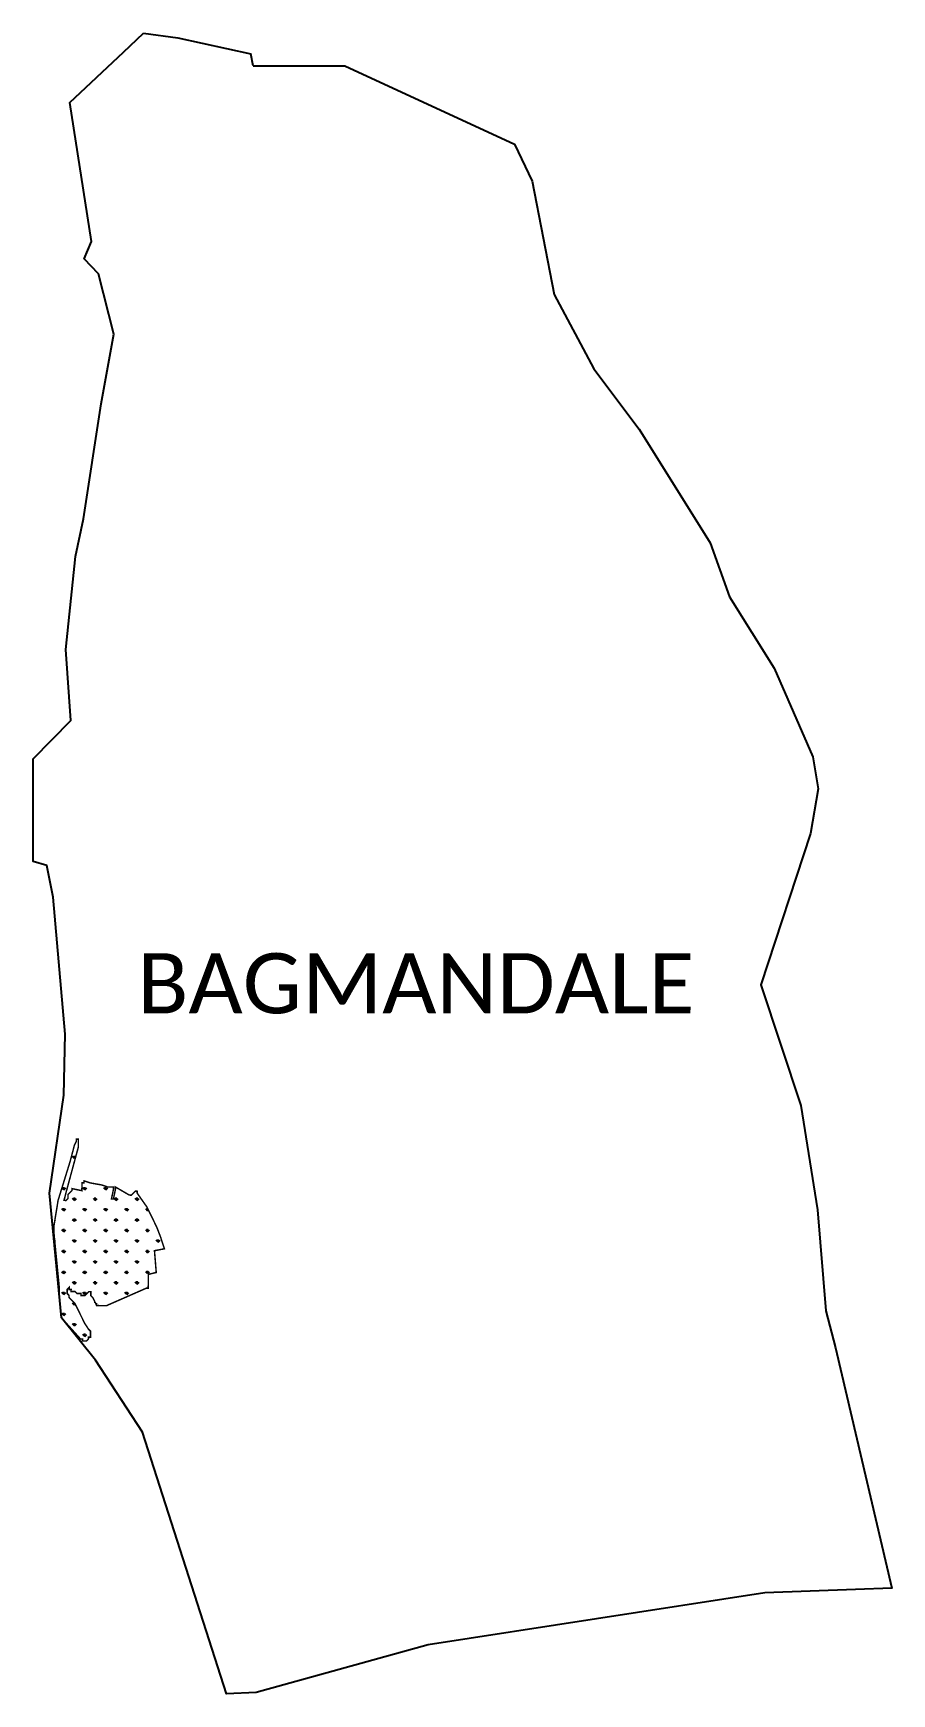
# Model space of a CAD drawing. Header units: metres. Extents: x 292998 to 294739, y 1989732 to 1993098.
import ezdxf

# ---------------------------------------------------------------- set-up
doc = ezdxf.new("R2010")
doc.units = ezdxf.units.M
doc.header["$MEASUREMENT"] = 0
for name, color, linetype in [('MANGROOVES', 112, 'Continuous'), ('village', 3, 'Continuous'), ('VILLAGE NAME', 250, 'Continuous')]:
    doc.layers.add(name, color=color, linetype=linetype)
doc.styles.get("Standard").update_dxf_attribs({"font": 'simplex.shx'})

msp = doc.modelspace()

# ---------------------------------------------------------------- hatches: boundary and pattern name
at = {"layer": 'MANGROOVES'}
h = msp.add_hatch(dxfattribs=at)
h.set_pattern_fill('GRASS', color=256, scale=30)
h.paths.add_polyline_path([(293248.5, 1990677.9), (293228.8, 1990718.2), (293209, 1990746.4), (293209.1, 1990750.4), (293205.1, 1990750.5), (293197, 1990742.5), (293193, 1990742.6), (293165, 1990758.9), (293165, 1990754.9), (293160.8, 1990734.8), (293156.8, 1990734.9), (293161, 1990754.9), (293161, 1990758.9), (293149, 1990759), (293137, 1990763.1), (293113, 1990767.4), (293101, 1990771.5), (293101, 1990767.5), (293097, 1990767.5), (293096.8, 1990751.5), (293076.8, 1990755.7), (293076.8, 1990751.7), (293072.8, 1990747.7), (293068.7, 1990743.7), (293068.6, 1990735.7), (293064.6, 1990731.7), (293060.6, 1990731.8), (293064.7, 1990747.8), (293089.6, 1990839.7), (293089.8, 1990855.8), (293085.8, 1990855.8), (293085.7, 1990851.8), (293081.7, 1990843.8), (293073.3, 1990811.8), (293048.6, 1990731.9), (293040.1, 1990679.8), (293040, 1990667.8), (293051, 1990555.5), (293050.8, 1990540.5), (293055.3, 1990494), (293094.1, 1990450.8), (293098.1, 1990450.8), (293098.1, 1990446.8), (293106.1, 1990446.7), (293110.1, 1990450.7), (293110.2, 1990454.7), (293114.2, 1990454.7), (293114.3, 1990466.7), (293110.3, 1990470.7), (293102.4, 1990482.8), (293098.5, 1990490.9), (293094.5, 1990498.9), (293082.7, 1990523.1), (293070.8, 1990535.2), (293070.8, 1990539.2), (293066.9, 1990543.3), (293066.9, 1990551.3), (293071, 1990555.3), (293071, 1990551.3), (293075, 1990551.2), (293074.9, 1990547.2), (293082.9, 1990547.1), (293086.9, 1990543.1), (293094.9, 1990543), (293094.9, 1990539), (293102.9, 1990538.9), (293107, 1990542.9), (293111, 1990546.9), (293115, 1990546.9), (293114.9, 1990538.8), (293118.9, 1990534.8), (293126.8, 1990518.7), (293146.8, 1990518.5), (293227.3, 1990553.8), (293231.3, 1990553.8), (293231.6, 1990581.9), (293247.6, 1990585.7), (293244, 1990629.9), (293264.1, 1990633.7), (293256.3, 1990657.8)])

# ---------------------------------------------------------------- linework, layer by layer
at = {"color": 3, "flags": 128}
msp.add_lwpolyline([(293443.9, 1993031.3), (293439.5, 1993055.4)], dxfattribs=at)
at = {"layer": 'MANGROOVES', "linetype": 'Continuous', "lineweight": -2, "const_width": 2.98, "flags": 128}
for points in [[(293050.8, 1990539.4), (293051, 1990555.5), (293040, 1990667.8), (293040.1, 1990679.8), (293048.6, 1990731.9), (293073.3, 1990811.8), (293081.7, 1990843.8), (293085.7, 1990851.8), (293085.8, 1990855.8), (293089.8, 1990855.8), (293089.6, 1990839.7), (293064.7, 1990747.8), (293060.6, 1990731.8), (293064.6, 1990731.7), (293068.6, 1990735.7), (293068.7, 1990743.7), (293072.8, 1990747.7), (293076.8, 1990751.7), (293076.8, 1990755.7), (293096.8, 1990751.5), (293097, 1990767.5), (293101, 1990767.5), (293101, 1990771.5), (293113, 1990767.4), (293137, 1990763.1), (293149, 1990759), (293161, 1990758.9), (293161, 1990754.9), (293156.8, 1990734.9), (293160.8, 1990734.8), (293165, 1990754.9), (293165, 1990758.9), (293193, 1990742.6), (293197, 1990742.5), (293205.1, 1990750.5), (293209.1, 1990750.4), (293209, 1990746.4), (293228.8, 1990718.2), (293248.5, 1990677.9), (293256.3, 1990657.8), (293264.1, 1990633.7), (293244, 1990629.9), (293247.6, 1990585.7), (293231.6, 1990581.9), (293231.3, 1990553.8), (293227.3, 1990553.8), (293146.8, 1990518.5), (293126.8, 1990518.7), (293118.9, 1990534.8), (293114.9, 1990538.8), (293115, 1990546.9), (293111, 1990546.9), (293107, 1990542.9), (293102.9, 1990538.9), (293094.9, 1990539), (293094.9, 1990543), (293086.9, 1990543.1), (293082.9, 1990547.1), (293074.9, 1990547.2), (293075, 1990551.2), (293071, 1990551.3), (293071, 1990555.3), (293066.9, 1990551.3), (293066.9, 1990543.3), (293070.8, 1990539.2), (293070.8, 1990535.2), (293082.7, 1990523.1), (293094.5, 1990498.9), (293098.5, 1990490.9), (293102.4, 1990482.8), (293110.3, 1990470.7), (293114.3, 1990466.7), (293114.2, 1990454.7), (293110.2, 1990454.7), (293110.1, 1990450.7), (293106.1, 1990446.7), (293098.1, 1990446.8), (293098.1, 1990450.8), (293094.1, 1990450.8), (293054.3, 1990495)], [(293054.3, 1990495.1), (293094.1, 1990450.8), (293098.1, 1990450.8), (293098.1, 1990446.8), (293106.1, 1990446.7), (293110.1, 1990450.7), (293110.2, 1990454.7), (293114.2, 1990454.7), (293114.3, 1990466.7), (293110.3, 1990470.7), (293102.4, 1990482.8), (293098.5, 1990490.9), (293094.5, 1990498.9), (293082.7, 1990523.1), (293070.8, 1990535.2), (293070.8, 1990539.2), (293066.9, 1990543.3), (293066.9, 1990551.3), (293071, 1990555.3), (293071, 1990551.3), (293075, 1990551.2), (293074.9, 1990547.2), (293082.9, 1990547.1), (293086.9, 1990543.1), (293094.9, 1990543), (293094.9, 1990539), (293102.9, 1990538.9), (293107, 1990542.9), (293111, 1990546.9), (293115, 1990546.9), (293114.9, 1990538.8), (293118.9, 1990534.8), (293126.8, 1990518.7), (293146.8, 1990518.5), (293227.3, 1990553.8), (293231.3, 1990553.8), (293231.6, 1990581.9), (293247.6, 1990585.7), (293244, 1990629.9), (293264.1, 1990633.7), (293256.3, 1990657.8), (293248.5, 1990677.9), (293228.8, 1990718.2), (293209, 1990746.4), (293209.1, 1990750.4), (293205.1, 1990750.5), (293197, 1990742.5), (293193, 1990742.6), (293165, 1990758.9), (293165, 1990754.9), (293160.8, 1990734.8), (293156.8, 1990734.9), (293161, 1990754.9), (293161, 1990758.9), (293149, 1990759), (293137, 1990763.1), (293113, 1990767.4), (293101, 1990771.5), (293101, 1990767.5), (293097, 1990767.5), (293096.8, 1990751.5), (293076.8, 1990755.7), (293076.8, 1990751.7), (293072.8, 1990747.7), (293068.7, 1990743.7), (293068.6, 1990735.7), (293064.6, 1990731.7), (293060.6, 1990731.8), (293064.7, 1990747.8), (293089.6, 1990839.7), (293089.8, 1990855.8), (293085.8, 1990855.8), (293085.7, 1990851.8), (293081.7, 1990843.8), (293073.3, 1990811.8), (293048.6, 1990731.9), (293040.1, 1990679.8), (293040, 1990667.8), (293051, 1990555.5), (293050.8, 1990539.4)]]:
    msp.add_lwpolyline(points, dxfattribs=at)
at = {"layer": 'village', "color": 3}
for points in [[(293443.9, 1993031.3, 0), (293629.6, 1993031.5, 0), (293973.9, 1992872.8, 0), (294009.5, 1992797.4, 0), (294054.1, 1992568.1, 0), (294134.8, 1992417.4, 0), (294226.8, 1992295, 0), (294370.7, 1992064.5, 0), (294409.8, 1991954.9, 0), (294500.1, 1991810.9, 0), (294578.9, 1991631.1, 0), (294589.3, 1991566, 0), (294573.7, 1991475.3, 0), (294473, 1991168.8, 0), (294554.2, 1990923.9, 0), (294588.1, 1990712.4, 0), (294605, 1990508.1, 0), (294624.9, 1990433.2, 0), (294738.8, 1989946.1, 0), (294665.5, 1989943.2, 0), (294481.1, 1989936.1, 0), (293798.8, 1989831.1, 0), (293562.4, 1989765.4, 0), (293450.2, 1989734.1, 0), (293389.7, 1989731.8, 0), (293219.7, 1990262, 0), (293124.3, 1990408.1, 0), (293055.3, 1990493.5, 0), (293031.1, 1990746.2, 0), (293060.2, 1990945.2, 0), (293062.9, 1991069, 0), (293038.5, 1991346.2, 0), (293026.1, 1991410.5, 0), (292998.1, 1991418.9, 0), (292998.3, 1991626.5, 0), (293074.2, 1991704.3, 0), (293064.6, 1991848.7, 0), (293084, 1992037, 0), (293100.4, 1992113.1, 0), (293135.6, 1992346.2, 0), (293161.8, 1992487.8, 0), (293130.6, 1992609.9, 0), (293101.3, 1992639.9, 0), (293116.2, 1992675.3, 0), (293072.2, 1992956.9, 0), (293181.3, 1993059, 0), (293222, 1993097.5, 0), (293222, 1993097.5, 0)], [(293222, 1993097.5, 0), (293291.4, 1993088.5, 0), (293439.5, 1993055.4, 0)]]:
    msp.add_polyline3d(points, dxfattribs=at)

# ---------------------------------------------------------------- texts
at = {"layer": 'VILLAGE NAME', "insert": (293209.3, 1991232.9), "char_height": 122.1, "attachment_point": 1}
msp.add_mtext_dynamic_manual_height_columns('{\\fCalibri|b0|i0|c0|p34;BAGMANDALE}', width=1528.622, gutter_width=0.814, heights=[0], dxfattribs=at)

doc.saveas('drawing.dxf')
